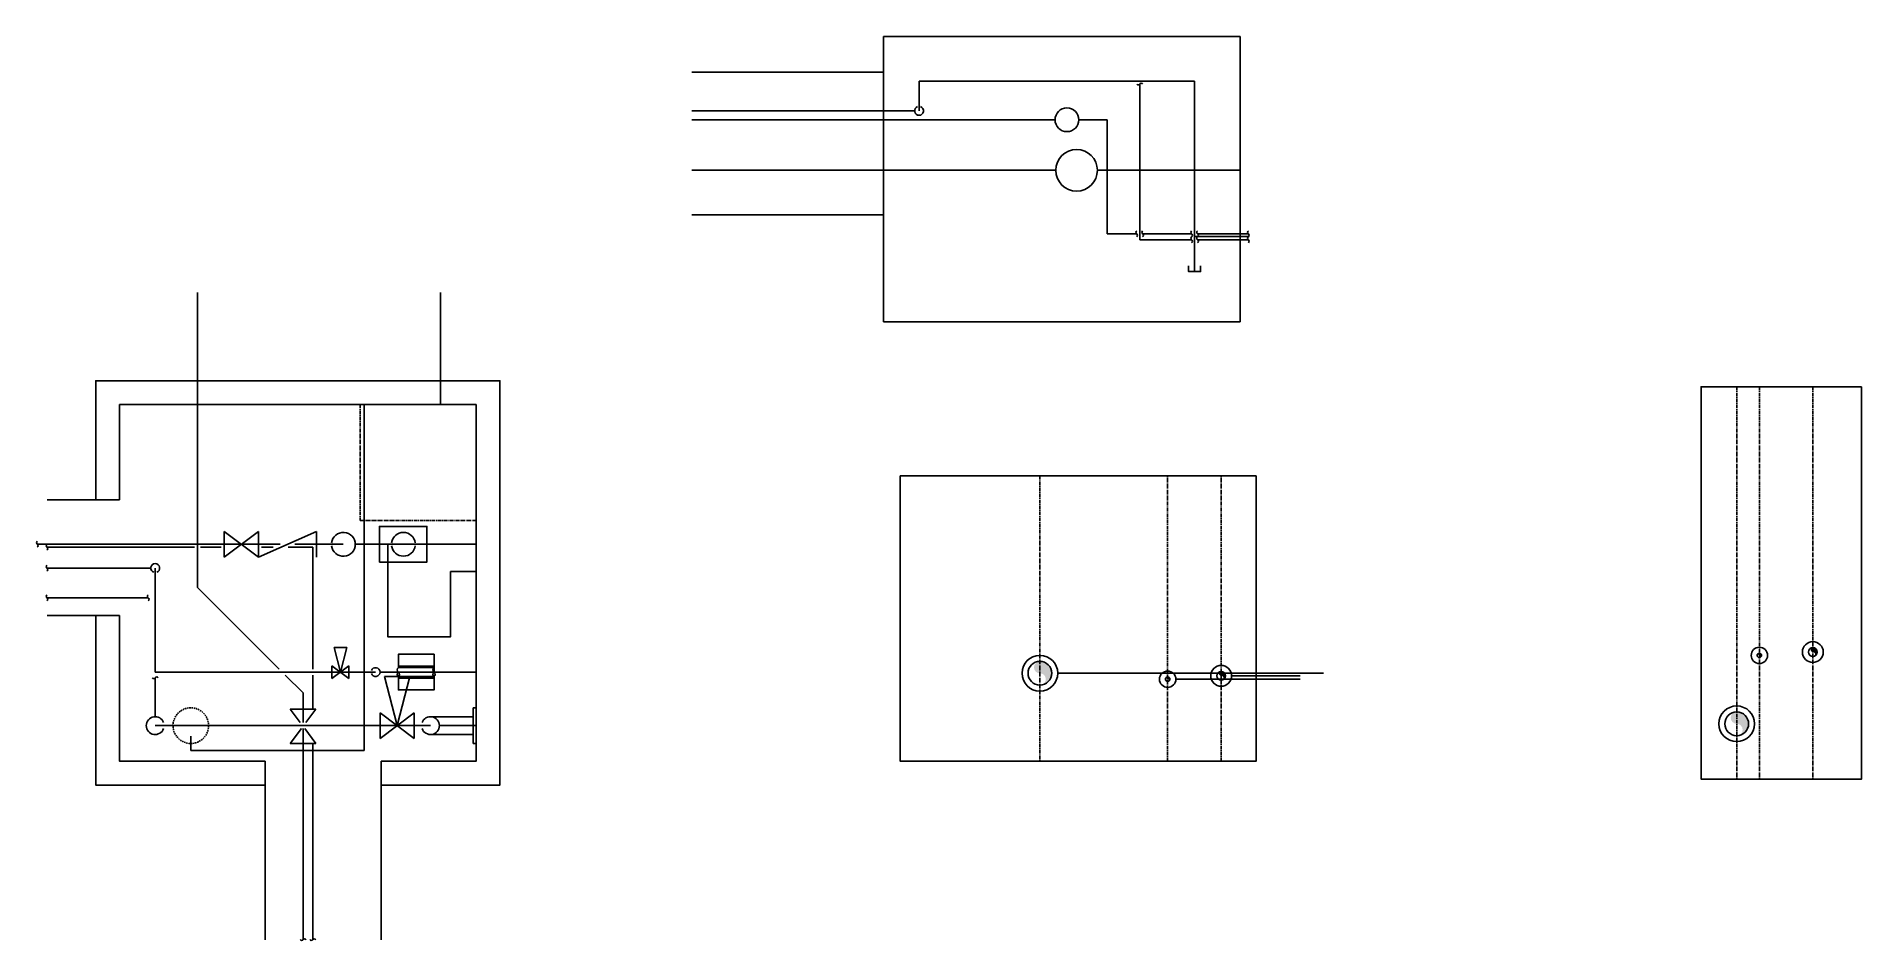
# Model space of a CAD drawing. Header units: inches. Extents: x -28 to 586, y -60 to 244.
import ezdxf

# ---------------------------------------------------------------- set-up
doc = ezdxf.new("R2010")
doc.units = ezdxf.units.IN
doc.header["$MEASUREMENT"] = 0
doc.linetypes.add('CENTER', pattern=[2, 1.25, -0.25, 0.25, -0.25])
doc.linetypes.add('DASHED', pattern=[0.75, 0.5, -0.25])

# ---------------------------------------------------------------- blocks, each defined once
blk = doc.blocks.new('_G081')
for centre, start, end in [((0.16, 0.25), 122.3523, 237.6477), ((0.16, -0.25), 122.3523, 237.6477), ((-0.16, -0.25), 302.3523, 57.6477)]:
    blk.add_arc(centre, 0.296, start, end)
blk = doc.blocks.new('_G083')
blk.add_hatch(color=256).paths.add_polyline_path([(0, 0.5, 1), (0, 0, -1), (0, -0.5, 0.414214), (0.5, 0, 0.414214)])
blk.add_circle((0, 0), 0.5)

msp = doc.modelspace()

# ---------------------------------------------------------------- linework, layer by layer
for p, q in [((377.07, 243.81), (257.07, 243.81)), ((257.07, 243.81), (257.07, 147.81)), ((377.07, 243.81), (377.07, 147.81)), ((257.07, 231.81), (192.55, 231.81)), ((269.07, 228.81), (269.07, 218.81)), ((361.77, 228.81), (269.07, 228.81)), ((343.29, 175.44), (343.29, 227.81)), ((361.77, 164.73), (361.77, 228.81)), ((267.57, 218.81), (192.55, 218.81)), ((314.82, 215.81), (192.55, 215.81)), ((332.39, 215.81), (322.82, 215.81)), ((332.39, 177.44), (332.39, 215.81)), ((315.07, 198.81), (192.55, 198.81)), ((377.07, 198.81), (329.07, 198.81)), ((257.07, 183.81), (192.55, 183.81)), ((332.39, 177.44), (342.29, 177.44)), ((343.29, 175.44), (360.77, 175.44)), ((344.29, 177.44), (360.77, 177.44)), ((361.77, 176.56), (380, 176.56)), ((362.77, 177.44), (379.86, 177.44)), ((362.77, 175.44), (379.86, 175.44)), ((26.25, 58.5), (26.25, 157.72)), ((108, 120), (108, 157.72)), ((377.07, 147.81), (257.07, 147.81)), ((82.28, 120), (82.28, 3.67)), ((0, 88), (-24.41, 88)), ((46.75, 68.7), (66.25, 77.3)), ((54.02, 73), (-27.67, 73)), ((25.25, 72), (-24.41, 72)), ((34.25, 72), (27.25, 72)), ((51.75, 72), (47.75, 72)), ((65, 72), (56.71, 72)), ((75.25, 73), (58.98, 73)), ((65, 31), (65, 72)), ((120, 73), (79.32, 73)), ((10.5, 65), (-24.41, 65)), ((12, 65), (12, 30)), ((53.75, 31), (26.25, 58.5)), ((9.65, 55), (-24.41, 55)), ((0, 49), (-24.41, 49)), ((93.82, 32), (105.82, 32)), ((93.82, 31.5), (105.82, 31.5)), ((12, 28.09), (12, 15)), ((61.75, 23), (55.75, 29)), ((65, 17.5), (65, 29)), ((93.82, 28.5), (105.82, 28.5)), ((93.82, 28), (105.82, 28)), ((315.71, 29.62), (405.18, 29.62)), ((355.46, 27.62), (397.28, 27.62)), ((374.21, 28.75), (397.28, 28.75)), ((61.75, 13), (61.75, 23)), ((104.63, 15), (119, 15)), ((23.98, 3.67), (23.98, 8.45)), ((61.75, -60), (61.75, 11)), ((104.63, 9), (119, 9)), ((82.28, 3.67), (23.98, 3.67)), ((49, -60), (49, 0)), ((65, -60), (65, 6)), ((88, -60), (88, 0))]:
    msp.add_line(p, q)
at = {"linetype": 'CENTER'}
for p, q in [((544.2, 126), (544.2, -6)), ((551.82, 126), (551.82, -6)), ((569.82, 126), (569.82, -6)), ((309.71, 96), (309.71, 0))]:
    msp.add_line(p, q, dxfattribs=at)
at = {"color": 7, "extrusion": (6.12303e-17, -1.49966e-32, -1)}
for p, q in [((35.25, 68.7), (35.25, 77.3)), ((35.25, 68.7), (46.75, 77.3)), ((46.75, 68.7), (35.25, 77.3)), ((46.75, 68.7), (46.75, 77.3)), ((66.25, 68.7), (66.25, 77.3)), ((71.45, 27.85), (71.45, 32.15)), ((71.45, 27.85), (77.2, 32.15)), ((77.2, 27.85), (71.45, 32.15)), ((77.2, 27.85), (77.2, 32.15)), ((87.69, 7.7), (87.69, 16.3)), ((87.69, 7.7), (99.19, 16.3)), ((99.19, 7.7), (87.69, 16.3)), ((99.19, 7.7), (99.19, 16.3))]:
    msp.add_line(p, q, dxfattribs=at)
at = {"color": 7, "extrusion": (1.87458e-32, 6.12303e-17, -1)}
for p, q in [((76.48, 38.25), (72.18, 38.25)), ((74.33, 30), (72.18, 38.25)), ((76.48, 38.25), (74.33, 30)), ((97.74, 28.51), (89.14, 28.51)), ((93.44, 12), (89.14, 28.51)), ((97.74, 28.51), (93.44, 12))]:
    msp.add_line(p, q, dxfattribs=at)
at = {"color": 7, "extrusion": (-1.12475e-32, -6.12303e-17, -1)}
for p, q in [((57.45, 17.5), (66.05, 17.5)), ((57.45, 17.5), (60.82, 13)), ((62.68, 13), (66.05, 17.5)), ((57.45, 6), (61.19, 11)), ((62.31, 11), (66.05, 6)), ((57.45, 6), (66.05, 6))]:
    msp.add_line(p, q, dxfattribs=at)
for points in [[(359.76, 166.65), (359.76, 164.73), (361.77, 164.73)], [(363.79, 166.65), (363.79, 164.73), (361.77, 164.73)], [(88, -8), (128, -8), (128, 128), (-8, 128), (-8, 88)], [(88, 0), (120, 0), (120, 120), (0, 120), (0, 88)], [(120, 63.81), (111.39, 63.81), (111.39, 41.92), (90.25, 41.92), (90.25, 73)], [(-8, 49), (-8, -8), (49, -8)], [(0, 49), (0, 0), (49, 0)], [(105.82, 30), (105.82, 36), (93.82, 36), (93.82, 31.5)], [(12, 30), (86.15, 30)], [(87.65, 30), (120, 30)], [(93.82, 28.5), (93.82, 24), (105.82, 24), (105.82, 28.5)], [(119, 18), (120, 18)], [(119, 6), (119, 18)], [(12, 12), (104.63, 12)], [(107.63, 12), (120, 12)], [(119, 6), (120, 6)]]:
    msp.add_lwpolyline(points)
for points in [[(586.2, 126), (532.2, 126), (532.2, -6), (586.2, -6)], [(382.49, 96), (262.71, 96), (262.71, 0), (382.49, 0)], [(87.46, 67), (103.46, 67), (103.46, 79), (87.46, 79)]]:
    msp.add_lwpolyline(points, close=True)
at = {"linetype": 'CENTER'}
msp.add_lwpolyline([(81, 81), (120, 81), (120, 120), (81, 120)], close=True, dxfattribs=at)
for points in [[(352.71, 0), (352.71, 96)], [(370.71, 0), (370.71, 96)]]:
    msp.add_lwpolyline(points, dxfattribs=at)
for centre, radius in [((318.82, 215.81), 4), ((322.07, 198.81), 7), ((551.82, 35.62), 2.75), ((569.82, 36.75), 3.5), ((569.82, 36.75), 1.5), ((309.71, 29.62), 6), ((309.71, 29.62), 4), ((370.71, 28.75), 3.5), ((551.82, 35.62), 0.75), ((352.71, 27.62), 2.75), ((352.71, 27.62), 0.75), ((370.71, 28.75), 1.5), ((544.2, 12.62), 6), ((544.2, 12.62), 4)]:
    msp.add_circle(centre, radius)
at = {"linetype": 'DASHED'}
msp.add_circle((23.98, 12), 6, dxfattribs=at)
for centre, radius, start, end in [((342.79, 228.13), 0.592, 212.35225, 327.64775), ((343.79, 227.5), 0.592, 32.35225, 147.64775), ((269.07, 218.81), 1.5, 109.47122, 70.52878), ((342.61, 177.94), 0.592, 122.35225, 237.64775), ((344.61, 177.94), 0.592, 122.35225, 237.64775), ((361.09, 177.94), 0.592, 122.35225, 237.64775), ((363.09, 177.94), 0.592, 122.35225, 237.64775), ((380.18, 177.94), 0.592, 122.35225, 237.64775), ((341.97, 176.94), 0.592, 302.35225, 57.64775), ((343.97, 176.94), 0.592, 302.35225, 57.64775), ((361.09, 175.94), 0.592, 122.35225, 237.64775), ((360.46, 176.94), 0.592, 302.35225, 57.64775), ((360.46, 174.94), 0.592, 302.35225, 57.64775), ((363.09, 175.94), 0.592, 122.35225, 237.64775), ((362.46, 176.94), 0.592, 302.35225, 57.64775), ((362.46, 174.94), 0.592, 302.35225, 57.64775), ((380.18, 175.94), 0.592, 122.35225, 237.64775), ((379.55, 176.94), 0.592, 302.35225, 57.64775), ((379.55, 174.94), 0.592, 302.35225, 57.64775), ((-27.35, 73.5), 0.592, 122.35225, 237.64775), ((75.32, 73), 4, 187.18076, 172.81924), ((95.53, 73), 4, 7.18076, 172.81924), ((-27.99, 72.5), 0.592, 302.35225, 57.64775), ((-24.1, 72.5), 0.592, 122.35225, 237.64775), ((-24.73, 71.5), 0.592, 302.35225, 57.64775), ((95.53, 73), 4, 187.18076, 352.81924), ((-24.1, 65.5), 0.592, 122.35225, 237.64775), ((-24.73, 64.5), 0.592, 302.35225, 57.64775), ((12, 65), 1.5, 289.47122, 250.52878), ((-24.1, 55.5), 0.592, 122.35225, 237.64775), ((9.97, 55.5), 0.592, 122.35225, 237.64775), ((-24.73, 54.5), 0.592, 302.35225, 57.64775), ((9.34, 54.5), 0.592, 302.35225, 57.64775), ((86.15, 30), 1.5, 199.47122, 160.52878), ((11.5, 28.41), 0.592, 212.35225, 327.64775), ((12.5, 27.77), 0.592, 32.35225, 147.64775), ((12, 12), 3, 19.47122, 340.52878), ((104.63, 12), 3, 199.47122, 160.52878), ((61.25, -59.68), 0.592, 212.35225, 327.64775), ((62.25, -60.32), 0.592, 32.35225, 147.64775), ((64.5, -59.68), 0.592, 212.35225, 327.64775), ((65.5, -60.32), 0.592, 32.35225, 147.64775)]:
    msp.add_arc(centre, radius, start, end)

# ---------------------------------------------------------------- block references
for name, p, xscale, yscale, zscale in [('_G083', (569.82, 36.75), 3, 3, 3), ('_G081', (93.82, 30), 3, 3, 3), ('_G081', (105.82, 30), 3, 3, 3), ('_G083', (309.71, 29.62), 8, 8, 8), ('_G083', (551.82, 35.62), 1.5, 1.5, 1.5), ('_G083', (352.71, 27.62), 1.5, 1.5, 1.5), ('_G083', (370.71, 28.75), 3, 3, 3), ('_G083', (544.2, 12.62), 8, 8, 8)]:
    msp.add_blockref(name, p, dxfattribs=dict(xscale=xscale, yscale=yscale, zscale=zscale))

doc.saveas('drawing.dxf')
